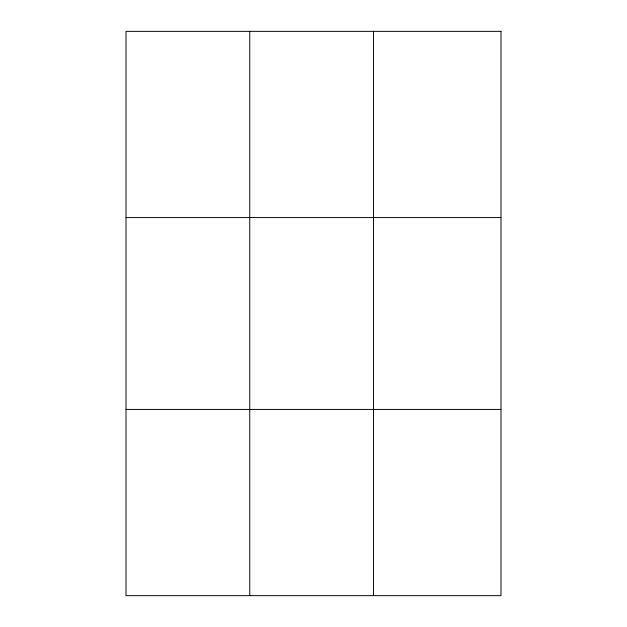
<?xml version="1.0" encoding="UTF-8"?>
<svg xmlns="http://www.w3.org/2000/svg" width="627" height="627" viewBox="0 0 627 627"><rect width="100%" height="100%" fill="white"/><g stroke="black" fill="none" stroke-linecap="round" stroke-linejoin="round"><path stroke-width="0.94" d="M249.75 31.35L249.75 595.65M373.496 31.35L373.496 595.65M126.003 217.569L500.997 217.569M126.003 409.431L500.997 409.431M500.997 31.35L500.997 595.65L126.003 595.65L126.003 31.35L500.997 31.35"/></g></svg>
